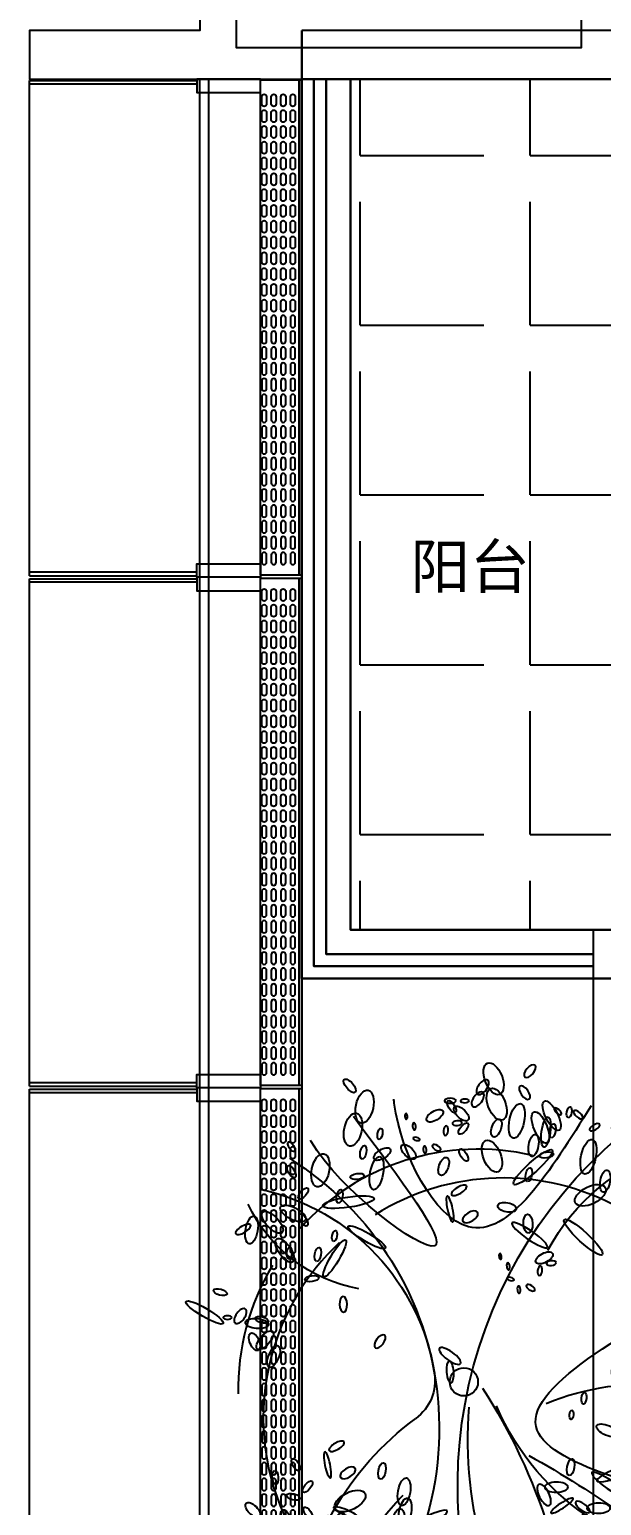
# Model space of a CAD drawing. Extents: x -284868 to 304789, y -137694 to 137894.
# Drawn here: x -79657 to -77304, y 6138 to 12211 of the extents above; entities that cross this region are included whole.
import ezdxf
from ezdxf.enums import TextEntityAlignment as Align

# ---------------------------------------------------------------- set-up
doc = ezdxf.new("R2010")
doc.units = 0
doc.layers.get('0').update_dxf_attribs({"linetype": 'CONTINUOUS'})
for name, color, linetype in [('0-墙', 4, 'CONTINUOUS'), ('0-底图', 251, 'CONTINUOUS'), ('0-建筑外轮廓', 8, 'CONTINUOUS'), ('0-窗', 11, 'CONTINUOUS'), ('0-非设计区域', 251, 'CONTINUOUS'), ('F-地漏', 8, 'CONTINUOUS'), ('P-平面栏杆', 3, 'CONTINUOUS'), ('P-平面植物', 251, 'CONTINUOUS')]:
    doc.layers.add(name, color=color, linetype=linetype)
doc.styles.add('_TCH_DYN', font='')
doc.styles.get('_TCH_DYN').set_extended_font_data('SimSun')

# ---------------------------------------------------------------- blocks, each defined once
blk = doc.blocks.new('FFFFFFFFHGFH')
for p, q in [((380205, 186109.7), (378505, 186109.7)), ((378505, 185909.7), (378505, 186109.7)), ((380105, 185909.7), (378505, 185909.7)), ((379805, 182409.7), (379705, 182409.7)), ((379705, 182209.7), (379705, 182409.7)), ((379705, 179509.7), (379705, 182209.7)), ((379805, 182209.7), (379705, 182209.7))]:
    blk.add_line(p, q)
at = {"elevation": 0}
for points in [[(378505, 186109.7), (378505, 182209.7), (379705, 182209.7)], [(378555, 185909.7), (378555, 182259.7), (379705, 182259.7)], [(378605, 185909.7), (378605, 182309.7), (379705, 182309.7)], [(378705, 185909.7), (378705, 182409.7), (379705, 182409.7)]]:
    blk.add_lwpolyline(points, dxfattribs=at)
at = {"style": '_TCH_DYN'}
blk.add_text('阳台', height=180, dxfattribs=at).set_placement((379442.3, 183760.6, 0), align=Align.BOTTOM_RIGHT)
blk = doc.blocks.new('A$C3B8026B3')
for p, q in [((949.5, 45455), (949.5, 47395)), ((949.5, 43355), (949.5, 45345)), ((949.5, 41255), (949.5, 43245))]:
    blk.add_line(p, q)
at = {"elevation": 0}
for points in [[(0, 47444), (688, 47444), (688, 47429.5), (0, 47429.5)], [(0, 45406), (688, 45406), (688, 45420.5), (0, 45420.5)], [(0, 45394), (688, 45394), (688, 45379.5), (0, 45379.5)], [(0, 43306), (688, 43306), (688, 43320.5), (0, 43320.5)], [(0, 43294), (688, 43294), (688, 43279.5), (0, 43279.5)]]:
    blk.add_lwpolyline(points, dxfattribs=at)
for points in [[(0, 45406), (0, 47444)], [(700, 45400), (700, 47450)], [(737.5, 45400), (737.5, 47450)], [(0, 43306), (0, 45394)], [(700, 43300), (700, 45400)], [(737.5, 43300), (737.5, 45400)], [(700, 41200), (700, 43300)], [(737.5, 41200), (737.5, 43300)], [(0, 41206), (0, 43294)]]:
    blk.add_lwpolyline(points)
for points in [[(688, 47450), (688, 47395), (949.5, 47395), (949.5, 47450)], [(688, 45400), (688, 45455), (949.5, 45455), (949.5, 45400)], [(688, 45400), (688, 45345), (949.5, 45345), (949.5, 45400)], [(688, 43300), (688, 43355), (949.5, 43355), (949.5, 43300)], [(688, 43300), (688, 43245), (949.5, 43245), (949.5, 43300)]]:
    blk.add_lwpolyline(points, close=True)
blk = doc.blocks.new('A$C770634BF')
at = {"layer": '0-建筑外轮廓', "color": 42}
blk.add_lwpolyline([(750, -3950), (-1650, -3950), (-1650, -4150), (-950, -4150), (-950, -5250), (-1650, -5250), (-1650, -5450), (750, -5450)], close=True, dxfattribs=at)
at = {"layer": '0-建筑外轮廓', "color": 251}
blk.add_lwpolyline([(620, -4080), (-800, -4080), (-800, -5320), (620, -5320)], close=True, dxfattribs=at)
blk = doc.blocks.new('LT-BLK-20221201170113', base_point=(81437.4, -6378.6))
for p, q in [((79349.4, -6218.5, 0), (81437.4, -6218.5)), ((79349.4, -6220.7, 0), (81437.4, -6220.7))]:
    blk.add_line(p, q)
blk.add_lwpolyline([(79349.4, -6208.1), (81437.4, -6208.1), (81437.4, -6378.6), (79349.4, -6378.6)], close=True)
for points in [[(79403.4, -6235), (79433.4, -6235, -1), (79433.4, -6255), (79403.4, -6255, -0.999999)], [(79468.4, -6235), (79498.4, -6235, -1), (79498.4, -6255), (79468.4, -6255, -0.999999)], [(79533.4, -6235), (79563.4, -6235, -1), (79563.4, -6255), (79533.4, -6255, -0.999999)], [(79598.4, -6235), (79628.4, -6235, -1), (79628.4, -6255), (79598.4, -6255, -0.999999)], [(79663.4, -6235), (79693.4, -6235, -1), (79693.4, -6255), (79663.4, -6255, -0.999999)], [(79728.4, -6235), (79758.4, -6235, -1), (79758.4, -6255), (79728.4, -6255, -0.999999)], [(79793.4, -6235), (79823.4, -6235, -1), (79823.4, -6255), (79793.4, -6255, -0.999999)], [(79858.4, -6235), (79888.4, -6235, -1), (79888.4, -6255), (79858.4, -6255, -0.999999)], [(79923.4, -6235), (79953.4, -6235, -1), (79953.4, -6255), (79923.4, -6255, -0.999999)], [(79988.4, -6235), (80018.4, -6235, -1), (80018.4, -6255), (79988.4, -6255, -0.999999)], [(80053.4, -6235), (80083.4, -6235, -1), (80083.4, -6255), (80053.4, -6255, -0.999999)], [(80118.4, -6235), (80148.4, -6235, -1), (80148.4, -6255), (80118.4, -6255, -0.999999)], [(80183.4, -6235), (80213.4, -6235, -1), (80213.4, -6255), (80183.4, -6255, -0.999999)], [(80248.4, -6235), (80278.4, -6235, -1), (80278.4, -6255), (80248.4, -6255, -0.999999)], [(80313.4, -6235), (80343.4, -6235, -1), (80343.4, -6255), (80313.4, -6255, -0.999999)], [(80408.4, -6235), (80378.4, -6235, 1), (80378.4, -6255), (80408.4, -6255, 0.999999)], [(80473.4, -6235), (80443.4, -6235, 1), (80443.4, -6255), (80473.4, -6255, 0.999999)], [(80538.4, -6235), (80508.4, -6235, 1), (80508.4, -6255), (80538.4, -6255, 0.999999)], [(80603.4, -6235), (80573.4, -6235, 1), (80573.4, -6255), (80603.4, -6255, 0.999999)], [(80668.4, -6235), (80638.4, -6235, 1), (80638.4, -6255), (80668.4, -6255, 0.999999)], [(80733.4, -6235), (80703.4, -6235, 1), (80703.4, -6255), (80733.4, -6255, 0.999999)], [(80798.4, -6235), (80768.4, -6235, 1), (80768.4, -6255), (80798.4, -6255, 0.999999)], [(80863.4, -6235), (80833.4, -6235, 1), (80833.4, -6255), (80863.4, -6255, 0.999999)], [(80928.4, -6235), (80898.4, -6235, 1), (80898.4, -6255), (80928.4, -6255, 0.999999)], [(80993.4, -6235), (80963.4, -6235, 1), (80963.4, -6255), (80993.4, -6255, 0.999999)], [(81058.4, -6235), (81028.4, -6235, 1), (81028.4, -6255), (81058.4, -6255, 0.999999)], [(81123.4, -6235), (81093.4, -6235, 1), (81093.4, -6255), (81123.4, -6255, 0.999999)], [(81188.4, -6235), (81158.4, -6235, 1), (81158.4, -6255), (81188.4, -6255, 0.999999)], [(81253.4, -6235), (81223.4, -6235, 1), (81223.4, -6255), (81253.4, -6255, 0.999999)], [(81318.4, -6235), (81288.4, -6235, 1), (81288.4, -6255), (81318.4, -6255, 0.999999)], [(81383.4, -6235), (81353.4, -6235, 1), (81353.4, -6255), (81383.4, -6255, 0.999999)], [(79403.4, -6274.4), (79433.4, -6274.4, -1), (79433.4, -6294.4), (79403.4, -6294.4, -0.999999)], [(79403.4, -6313.8), (79433.4, -6313.8, -1), (79433.4, -6333.8), (79403.4, -6333.8, -0.999999)], [(79468.4, -6274.4), (79498.4, -6274.4, -1), (79498.4, -6294.4), (79468.4, -6294.4, -0.999999)], [(79468.4, -6313.8), (79498.4, -6313.8, -1), (79498.4, -6333.8), (79468.4, -6333.8, -0.999999)], [(79533.4, -6274.4), (79563.4, -6274.4, -1), (79563.4, -6294.4), (79533.4, -6294.4, -0.999999)], [(79533.4, -6313.8), (79563.4, -6313.8, -1), (79563.4, -6333.8), (79533.4, -6333.8, -0.999999)], [(79598.4, -6274.4), (79628.4, -6274.4, -1), (79628.4, -6294.4), (79598.4, -6294.4, -0.999999)], [(79598.4, -6313.8), (79628.4, -6313.8, -1), (79628.4, -6333.8), (79598.4, -6333.8, -0.999999)], [(79663.4, -6274.4), (79693.4, -6274.4, -1), (79693.4, -6294.4), (79663.4, -6294.4, -0.999999)], [(79663.4, -6313.8), (79693.4, -6313.8, -1), (79693.4, -6333.8), (79663.4, -6333.8, -0.999999)], [(79728.4, -6274.4), (79758.4, -6274.4, -1), (79758.4, -6294.4), (79728.4, -6294.4, -0.999999)], [(79728.4, -6313.8), (79758.4, -6313.8, -1), (79758.4, -6333.8), (79728.4, -6333.8, -0.999999)], [(79793.4, -6274.4), (79823.4, -6274.4, -1), (79823.4, -6294.4), (79793.4, -6294.4, -0.999999)], [(79793.4, -6313.8), (79823.4, -6313.8, -1), (79823.4, -6333.8), (79793.4, -6333.8, -0.999999)], [(79858.4, -6274.4), (79888.4, -6274.4, -1), (79888.4, -6294.4), (79858.4, -6294.4, -0.999999)], [(79858.4, -6313.8), (79888.4, -6313.8, -1), (79888.4, -6333.8), (79858.4, -6333.8, -0.999999)], [(79923.4, -6274.4), (79953.4, -6274.4, -1), (79953.4, -6294.4), (79923.4, -6294.4, -0.999999)], [(79923.4, -6313.8), (79953.4, -6313.8, -1), (79953.4, -6333.8), (79923.4, -6333.8, -0.999999)], [(79988.4, -6274.4), (80018.4, -6274.4, -1), (80018.4, -6294.4), (79988.4, -6294.4, -0.999999)], [(79988.4, -6313.8), (80018.4, -6313.8, -1), (80018.4, -6333.8), (79988.4, -6333.8, -0.999999)], [(80053.4, -6274.4), (80083.4, -6274.4, -1), (80083.4, -6294.4), (80053.4, -6294.4, -0.999999)], [(80053.4, -6313.8), (80083.4, -6313.8, -1), (80083.4, -6333.8), (80053.4, -6333.8, -0.999999)], [(80118.4, -6274.4), (80148.4, -6274.4, -1), (80148.4, -6294.4), (80118.4, -6294.4, -0.999999)], [(80118.4, -6313.8), (80148.4, -6313.8, -1), (80148.4, -6333.8), (80118.4, -6333.8, -0.999999)], [(80183.4, -6274.4), (80213.4, -6274.4, -1), (80213.4, -6294.4), (80183.4, -6294.4, -0.999999)], [(80183.4, -6313.8), (80213.4, -6313.8, -1), (80213.4, -6333.8), (80183.4, -6333.8, -0.999999)], [(80248.4, -6274.4), (80278.4, -6274.4, -1), (80278.4, -6294.4), (80248.4, -6294.4, -0.999999)], [(80248.4, -6313.8), (80278.4, -6313.8, -1), (80278.4, -6333.8), (80248.4, -6333.8, -0.999999)], [(80313.4, -6274.4), (80343.4, -6274.4, -1), (80343.4, -6294.4), (80313.4, -6294.4, -0.999999)], [(80313.4, -6313.8), (80343.4, -6313.8, -1), (80343.4, -6333.8), (80313.4, -6333.8, -0.999999)], [(80408.4, -6274.4), (80378.4, -6274.4, 1), (80378.4, -6294.4), (80408.4, -6294.4, 0.999999)], [(80408.4, -6313.8), (80378.4, -6313.8, 1), (80378.4, -6333.8), (80408.4, -6333.8, 0.999999)], [(80473.4, -6274.4), (80443.4, -6274.4, 1), (80443.4, -6294.4), (80473.4, -6294.4, 0.999999)], [(80473.4, -6313.8), (80443.4, -6313.8, 1), (80443.4, -6333.8), (80473.4, -6333.8, 0.999999)], [(80538.4, -6274.4), (80508.4, -6274.4, 1), (80508.4, -6294.4), (80538.4, -6294.4, 0.999999)], [(80538.4, -6313.8), (80508.4, -6313.8, 1), (80508.4, -6333.8), (80538.4, -6333.8, 0.999999)], [(80603.4, -6274.4), (80573.4, -6274.4, 1), (80573.4, -6294.4), (80603.4, -6294.4, 0.999999)], [(80603.4, -6313.8), (80573.4, -6313.8, 1), (80573.4, -6333.8), (80603.4, -6333.8, 0.999999)], [(80668.4, -6274.4), (80638.4, -6274.4, 1), (80638.4, -6294.4), (80668.4, -6294.4, 0.999999)], [(80668.4, -6313.8), (80638.4, -6313.8, 1), (80638.4, -6333.8), (80668.4, -6333.8, 0.999999)], [(80733.4, -6274.4), (80703.4, -6274.4, 1), (80703.4, -6294.4), (80733.4, -6294.4, 0.999999)], [(80733.4, -6313.8), (80703.4, -6313.8, 1), (80703.4, -6333.8), (80733.4, -6333.8, 0.999999)], [(80798.4, -6274.4), (80768.4, -6274.4, 1), (80768.4, -6294.4), (80798.4, -6294.4, 0.999999)], [(80798.4, -6313.8), (80768.4, -6313.8, 1), (80768.4, -6333.8), (80798.4, -6333.8, 0.999999)], [(80863.4, -6274.4), (80833.4, -6274.4, 1), (80833.4, -6294.4), (80863.4, -6294.4, 0.999999)], [(80863.4, -6313.8), (80833.4, -6313.8, 1), (80833.4, -6333.8), (80863.4, -6333.8, 0.999999)], [(80928.4, -6274.4), (80898.4, -6274.4, 1), (80898.4, -6294.4), (80928.4, -6294.4, 0.999999)], [(80928.4, -6313.8), (80898.4, -6313.8, 1), (80898.4, -6333.8), (80928.4, -6333.8, 0.999999)], [(80993.4, -6274.4), (80963.4, -6274.4, 1), (80963.4, -6294.4), (80993.4, -6294.4, 0.999999)], [(80993.4, -6313.8), (80963.4, -6313.8, 1), (80963.4, -6333.8), (80993.4, -6333.8, 0.999999)], [(81058.4, -6274.4), (81028.4, -6274.4, 1), (81028.4, -6294.4), (81058.4, -6294.4, 0.999999)], [(81058.4, -6313.8), (81028.4, -6313.8, 1), (81028.4, -6333.8), (81058.4, -6333.8, 0.999999)], [(81123.4, -6274.4), (81093.4, -6274.4, 1), (81093.4, -6294.4), (81123.4, -6294.4, 0.999999)], [(81123.4, -6313.8), (81093.4, -6313.8, 1), (81093.4, -6333.8), (81123.4, -6333.8, 0.999999)], [(81188.4, -6274.4), (81158.4, -6274.4, 1), (81158.4, -6294.4), (81188.4, -6294.4, 0.999999)], [(81188.4, -6313.8), (81158.4, -6313.8, 1), (81158.4, -6333.8), (81188.4, -6333.8, 0.999999)], [(81253.4, -6274.4), (81223.4, -6274.4, 1), (81223.4, -6294.4), (81253.4, -6294.4, 0.999999)], [(81253.4, -6313.8), (81223.4, -6313.8, 1), (81223.4, -6333.8), (81253.4, -6333.8, 0.999999)], [(81318.4, -6274.4), (81288.4, -6274.4, 1), (81288.4, -6294.4), (81318.4, -6294.4, 0.999999)], [(81318.4, -6313.8), (81288.4, -6313.8, 1), (81288.4, -6333.8), (81318.4, -6333.8, 0.999999)], [(81383.4, -6274.4), (81353.4, -6274.4, 1), (81353.4, -6294.4), (81383.4, -6294.4, 0.999999)], [(81383.4, -6313.8), (81353.4, -6313.8, 1), (81353.4, -6333.8), (81383.4, -6333.8, 0.999999)], [(79403.4, -6353.1), (79433.4, -6353.1, -1), (79433.4, -6373.1), (79403.4, -6373.1, -0.999999)], [(79468.4, -6353.1), (79498.4, -6353.1, -1), (79498.4, -6373.1), (79468.4, -6373.1, -0.999999)], [(79533.4, -6353.1), (79563.4, -6353.1, -1), (79563.4, -6373.1), (79533.4, -6373.1, -0.999999)], [(79598.4, -6353.1), (79628.4, -6353.1, -1), (79628.4, -6373.1), (79598.4, -6373.1, -0.999999)], [(79663.4, -6353.1), (79693.4, -6353.1, -1), (79693.4, -6373.1), (79663.4, -6373.1, -0.999999)], [(79728.4, -6353.1), (79758.4, -6353.1, -1), (79758.4, -6373.1), (79728.4, -6373.1, -0.999999)], [(79793.4, -6353.1), (79823.4, -6353.1, -1), (79823.4, -6373.1), (79793.4, -6373.1, -0.999999)], [(79858.4, -6353.1), (79888.4, -6353.1, -1), (79888.4, -6373.1), (79858.4, -6373.1, -0.999999)], [(79923.4, -6353.1), (79953.4, -6353.1, -1), (79953.4, -6373.1), (79923.4, -6373.1, -0.999999)], [(79988.4, -6353.1), (80018.4, -6353.1, -1), (80018.4, -6373.1), (79988.4, -6373.1, -0.999999)], [(80053.4, -6353.1), (80083.4, -6353.1, -1), (80083.4, -6373.1), (80053.4, -6373.1, -0.999999)], [(80118.4, -6353.1), (80148.4, -6353.1, -1), (80148.4, -6373.1), (80118.4, -6373.1, -0.999999)], [(80183.4, -6353.1), (80213.4, -6353.1, -1), (80213.4, -6373.1), (80183.4, -6373.1, -0.999999)], [(80248.4, -6353.1), (80278.4, -6353.1, -1), (80278.4, -6373.1), (80248.4, -6373.1, -0.999999)], [(80313.4, -6353.1), (80343.4, -6353.1, -1), (80343.4, -6373.1), (80313.4, -6373.1, -0.999999)], [(80408.4, -6353.1), (80378.4, -6353.1, 1), (80378.4, -6373.1), (80408.4, -6373.1, 0.999999)], [(80473.4, -6353.1), (80443.4, -6353.1, 1), (80443.4, -6373.1), (80473.4, -6373.1, 0.999999)], [(80538.4, -6353.1), (80508.4, -6353.1, 1), (80508.4, -6373.1), (80538.4, -6373.1, 0.999999)], [(80603.4, -6353.1), (80573.4, -6353.1, 1), (80573.4, -6373.1), (80603.4, -6373.1, 0.999999)], [(80668.4, -6353.1), (80638.4, -6353.1, 1), (80638.4, -6373.1), (80668.4, -6373.1, 0.999999)], [(80733.4, -6353.1), (80703.4, -6353.1, 1), (80703.4, -6373.1), (80733.4, -6373.1, 0.999999)], [(80798.4, -6353.1), (80768.4, -6353.1, 1), (80768.4, -6373.1), (80798.4, -6373.1, 0.999999)], [(80863.4, -6353.1), (80833.4, -6353.1, 1), (80833.4, -6373.1), (80863.4, -6373.1, 0.999999)], [(80928.4, -6353.1), (80898.4, -6353.1, 1), (80898.4, -6373.1), (80928.4, -6373.1, 0.999999)], [(80993.4, -6353.1), (80963.4, -6353.1, 1), (80963.4, -6373.1), (80993.4, -6373.1, 0.999999)], [(81058.4, -6353.1), (81028.4, -6353.1, 1), (81028.4, -6373.1), (81058.4, -6373.1, 0.999999)], [(81123.4, -6353.1), (81093.4, -6353.1, 1), (81093.4, -6373.1), (81123.4, -6373.1, 0.999999)], [(81188.4, -6353.1), (81158.4, -6353.1, 1), (81158.4, -6373.1), (81188.4, -6373.1, 0.999999)], [(81253.4, -6353.1), (81223.4, -6353.1, 1), (81223.4, -6373.1), (81253.4, -6373.1, 0.999999)], [(81318.4, -6353.1), (81288.4, -6353.1, 1), (81288.4, -6373.1), (81318.4, -6373.1, 0.999999)], [(81383.4, -6353.1), (81353.4, -6353.1, 1), (81353.4, -6373.1), (81383.4, -6373.1, 0.999999)]]:
    blk.add_lwpolyline(points, format="xyb", close=True)
blk = doc.blocks.new('A$C678165FB')
for p, q in [((-36642.5, 45793.9, 0), (-36642.5, 43755.9)), ((-36640.4, 45793.9, 0), (-36640.4, 43755.9))]:
    blk.add_line(p, q)
blk.add_lwpolyline([(-36630, 45793.9), (-36630, 43755.9), (-36800.5, 43755.9), (-36800.5, 45793.9)], close=True)
blk.add_lwpolyline([(-36630.5, 45800), (-36630.5, 33300)])
for points in [[(-36775, 45724.9), (-36775, 45694.9, -1), (-36795, 45694.9), (-36795, 45724.9, -0.999999)], [(-36735.6, 45724.9), (-36735.6, 45694.9, -1), (-36755.6, 45694.9), (-36755.6, 45724.9, -0.999999)], [(-36696.3, 45724.9), (-36696.3, 45694.9, -1), (-36716.3, 45694.9), (-36716.3, 45724.9, -0.999999)], [(-36656.9, 45724.9), (-36656.9, 45694.9, -1), (-36676.9, 45694.9), (-36676.9, 45724.9, -0.999999)], [(-36775, 45659.9), (-36775, 45629.9, -1), (-36795, 45629.9), (-36795, 45659.9, -0.999999)], [(-36735.6, 45659.9), (-36735.6, 45629.9, -1), (-36755.6, 45629.9), (-36755.6, 45659.9, -0.999999)], [(-36696.3, 45659.9), (-36696.3, 45629.9, -1), (-36716.3, 45629.9), (-36716.3, 45659.9, -0.999999)], [(-36656.9, 45659.9), (-36656.9, 45629.9, -1), (-36676.9, 45629.9), (-36676.9, 45659.9, -0.999999)], [(-36775, 45594.9), (-36775, 45564.9, -1), (-36795, 45564.9), (-36795, 45594.9, -0.999999)], [(-36735.6, 45594.9), (-36735.6, 45564.9, -1), (-36755.6, 45564.9), (-36755.6, 45594.9, -0.999999)], [(-36696.3, 45594.9), (-36696.3, 45564.9, -1), (-36716.3, 45564.9), (-36716.3, 45594.9, -0.999999)], [(-36656.9, 45594.9), (-36656.9, 45564.9, -1), (-36676.9, 45564.9), (-36676.9, 45594.9, -0.999999)], [(-36775, 45529.9), (-36775, 45499.9, -1), (-36795, 45499.9), (-36795, 45529.9, -0.999999)], [(-36735.6, 45529.9), (-36735.6, 45499.9, -1), (-36755.6, 45499.9), (-36755.6, 45529.9, -0.999999)], [(-36696.3, 45529.9), (-36696.3, 45499.9, -1), (-36716.3, 45499.9), (-36716.3, 45529.9, -0.999999)], [(-36656.9, 45529.9), (-36656.9, 45499.9, -1), (-36676.9, 45499.9), (-36676.9, 45529.9, -0.999999)], [(-36775, 45464.9), (-36775, 45434.9, -1), (-36795, 45434.9), (-36795, 45464.9, -0.999999)], [(-36735.6, 45464.9), (-36735.6, 45434.9, -1), (-36755.6, 45434.9), (-36755.6, 45464.9, -0.999999)], [(-36696.3, 45464.9), (-36696.3, 45434.9, -1), (-36716.3, 45434.9), (-36716.3, 45464.9, -0.999999)], [(-36656.9, 45464.9), (-36656.9, 45434.9, -1), (-36676.9, 45434.9), (-36676.9, 45464.9, -0.999999)], [(-36775, 45399.9), (-36775, 45369.9, -1), (-36795, 45369.9), (-36795, 45399.9, -0.999999)], [(-36735.6, 45399.9), (-36735.6, 45369.9, -1), (-36755.6, 45369.9), (-36755.6, 45399.9, -0.999999)], [(-36696.3, 45399.9), (-36696.3, 45369.9, -1), (-36716.3, 45369.9), (-36716.3, 45399.9, -0.999999)], [(-36656.9, 45399.9), (-36656.9, 45369.9, -1), (-36676.9, 45369.9), (-36676.9, 45399.9, -0.999999)], [(-36775, 45334.9), (-36775, 45304.9, -1), (-36795, 45304.9), (-36795, 45334.9, -0.999999)], [(-36735.6, 45334.9), (-36735.6, 45304.9, -1), (-36755.6, 45304.9), (-36755.6, 45334.9, -0.999999)], [(-36696.3, 45334.9), (-36696.3, 45304.9, -1), (-36716.3, 45304.9), (-36716.3, 45334.9, -0.999999)], [(-36656.9, 45334.9), (-36656.9, 45304.9, -1), (-36676.9, 45304.9), (-36676.9, 45334.9, -0.999999)], [(-36775, 45269.9), (-36775, 45239.9, -1), (-36795, 45239.9), (-36795, 45269.9, -0.999999)], [(-36735.6, 45269.9), (-36735.6, 45239.9, -1), (-36755.6, 45239.9), (-36755.6, 45269.9, -0.999999)], [(-36696.3, 45269.9), (-36696.3, 45239.9, -1), (-36716.3, 45239.9), (-36716.3, 45269.9, -0.999999)], [(-36656.9, 45269.9), (-36656.9, 45239.9, -1), (-36676.9, 45239.9), (-36676.9, 45269.9, -0.999999)], [(-36775, 45204.9), (-36775, 45174.9, -1), (-36795, 45174.9), (-36795, 45204.9, -0.999999)], [(-36735.6, 45204.9), (-36735.6, 45174.9, -1), (-36755.6, 45174.9), (-36755.6, 45204.9, -0.999999)], [(-36696.3, 45204.9), (-36696.3, 45174.9, -1), (-36716.3, 45174.9), (-36716.3, 45204.9, -0.999999)], [(-36656.9, 45204.9), (-36656.9, 45174.9, -1), (-36676.9, 45174.9), (-36676.9, 45204.9, -0.999999)], [(-36775, 45139.9), (-36775, 45109.9, -1), (-36795, 45109.9), (-36795, 45139.9, -0.999999)], [(-36735.6, 45139.9), (-36735.6, 45109.9, -1), (-36755.6, 45109.9), (-36755.6, 45139.9, -0.999999)], [(-36696.3, 45139.9), (-36696.3, 45109.9, -1), (-36716.3, 45109.9), (-36716.3, 45139.9, -0.999999)], [(-36656.9, 45139.9), (-36656.9, 45109.9, -1), (-36676.9, 45109.9), (-36676.9, 45139.9, -0.999999)], [(-36775, 45074.9), (-36775, 45044.9, -1), (-36795, 45044.9), (-36795, 45074.9, -0.999999)], [(-36735.6, 45074.9), (-36735.6, 45044.9, -1), (-36755.6, 45044.9), (-36755.6, 45074.9, -0.999999)], [(-36696.3, 45074.9), (-36696.3, 45044.9, -1), (-36716.3, 45044.9), (-36716.3, 45074.9, -0.999999)], [(-36656.9, 45074.9), (-36656.9, 45044.9, -1), (-36676.9, 45044.9), (-36676.9, 45074.9, -0.999999)], [(-36775, 45009.9), (-36775, 44979.9, -1), (-36795, 44979.9), (-36795, 45009.9, -0.999999)], [(-36735.6, 45009.9), (-36735.6, 44979.9, -1), (-36755.6, 44979.9), (-36755.6, 45009.9, -0.999999)], [(-36696.3, 45009.9), (-36696.3, 44979.9, -1), (-36716.3, 44979.9), (-36716.3, 45009.9, -0.999999)], [(-36656.9, 45009.9), (-36656.9, 44979.9, -1), (-36676.9, 44979.9), (-36676.9, 45009.9, -0.999999)], [(-36775, 44944.9), (-36775, 44914.9, -1), (-36795, 44914.9), (-36795, 44944.9, -0.999999)], [(-36735.6, 44944.9), (-36735.6, 44914.9, -1), (-36755.6, 44914.9), (-36755.6, 44944.9, -0.999999)], [(-36696.3, 44944.9), (-36696.3, 44914.9, -1), (-36716.3, 44914.9), (-36716.3, 44944.9, -0.999999)], [(-36656.9, 44944.9), (-36656.9, 44914.9, -1), (-36676.9, 44914.9), (-36676.9, 44944.9, -0.999999)], [(-36775, 44879.9), (-36775, 44849.9, -1), (-36795, 44849.9), (-36795, 44879.9, -0.999999)], [(-36735.6, 44879.9), (-36735.6, 44849.9, -1), (-36755.6, 44849.9), (-36755.6, 44879.9, -0.999999)], [(-36696.3, 44879.9), (-36696.3, 44849.9, -1), (-36716.3, 44849.9), (-36716.3, 44879.9, -0.999999)], [(-36656.9, 44879.9), (-36656.9, 44849.9, -1), (-36676.9, 44849.9), (-36676.9, 44879.9, -0.999999)], [(-36775, 44784.9), (-36775, 44814.9, 1), (-36795, 44814.9), (-36795, 44784.9, 0.999999)], [(-36735.6, 44784.9), (-36735.6, 44814.9, 1), (-36755.6, 44814.9), (-36755.6, 44784.9, 0.999999)], [(-36696.3, 44784.9), (-36696.3, 44814.9, 1), (-36716.3, 44814.9), (-36716.3, 44784.9, 0.999999)], [(-36656.9, 44784.9), (-36656.9, 44814.9, 1), (-36676.9, 44814.9), (-36676.9, 44784.9, 0.999999)], [(-36775, 44719.9), (-36775, 44749.9, 1), (-36795, 44749.9), (-36795, 44719.9, 0.999999)], [(-36735.6, 44719.9), (-36735.6, 44749.9, 1), (-36755.6, 44749.9), (-36755.6, 44719.9, 0.999999)], [(-36696.3, 44719.9), (-36696.3, 44749.9, 1), (-36716.3, 44749.9), (-36716.3, 44719.9, 0.999999)], [(-36656.9, 44719.9), (-36656.9, 44749.9, 1), (-36676.9, 44749.9), (-36676.9, 44719.9, 0.999999)], [(-36775, 44654.9), (-36775, 44684.9, 1), (-36795, 44684.9), (-36795, 44654.9, 0.999999)], [(-36735.6, 44654.9), (-36735.6, 44684.9, 1), (-36755.6, 44684.9), (-36755.6, 44654.9, 0.999999)], [(-36696.3, 44654.9), (-36696.3, 44684.9, 1), (-36716.3, 44684.9), (-36716.3, 44654.9, 0.999999)], [(-36656.9, 44654.9), (-36656.9, 44684.9, 1), (-36676.9, 44684.9), (-36676.9, 44654.9, 0.999999)], [(-36775, 44589.9), (-36775, 44619.9, 1), (-36795, 44619.9), (-36795, 44589.9, 0.999999)], [(-36735.6, 44589.9), (-36735.6, 44619.9, 1), (-36755.6, 44619.9), (-36755.6, 44589.9, 0.999999)], [(-36696.3, 44589.9), (-36696.3, 44619.9, 1), (-36716.3, 44619.9), (-36716.3, 44589.9, 0.999999)], [(-36656.9, 44589.9), (-36656.9, 44619.9, 1), (-36676.9, 44619.9), (-36676.9, 44589.9, 0.999999)], [(-36775, 44524.9), (-36775, 44554.9, 1), (-36795, 44554.9), (-36795, 44524.9, 0.999999)], [(-36735.6, 44524.9), (-36735.6, 44554.9, 1), (-36755.6, 44554.9), (-36755.6, 44524.9, 0.999999)], [(-36696.3, 44524.9), (-36696.3, 44554.9, 1), (-36716.3, 44554.9), (-36716.3, 44524.9, 0.999999)], [(-36656.9, 44524.9), (-36656.9, 44554.9, 1), (-36676.9, 44554.9), (-36676.9, 44524.9, 0.999999)], [(-36775, 44459.9), (-36775, 44489.9, 1), (-36795, 44489.9), (-36795, 44459.9, 0.999999)], [(-36735.6, 44459.9), (-36735.6, 44489.9, 1), (-36755.6, 44489.9), (-36755.6, 44459.9, 0.999999)], [(-36696.3, 44459.9), (-36696.3, 44489.9, 1), (-36716.3, 44489.9), (-36716.3, 44459.9, 0.999999)], [(-36656.9, 44459.9), (-36656.9, 44489.9, 1), (-36676.9, 44489.9), (-36676.9, 44459.9, 0.999999)], [(-36775, 44394.9), (-36775, 44424.9, 1), (-36795, 44424.9), (-36795, 44394.9, 0.999999)], [(-36735.6, 44394.9), (-36735.6, 44424.9, 1), (-36755.6, 44424.9), (-36755.6, 44394.9, 0.999999)], [(-36696.3, 44394.9), (-36696.3, 44424.9, 1), (-36716.3, 44424.9), (-36716.3, 44394.9, 0.999999)], [(-36656.9, 44394.9), (-36656.9, 44424.9, 1), (-36676.9, 44424.9), (-36676.9, 44394.9, 0.999999)], [(-36775, 44329.9), (-36775, 44359.9, 1), (-36795, 44359.9), (-36795, 44329.9, 0.999999)], [(-36735.6, 44329.9), (-36735.6, 44359.9, 1), (-36755.6, 44359.9), (-36755.6, 44329.9, 0.999999)], [(-36696.3, 44329.9), (-36696.3, 44359.9, 1), (-36716.3, 44359.9), (-36716.3, 44329.9, 0.999999)], [(-36656.9, 44329.9), (-36656.9, 44359.9, 1), (-36676.9, 44359.9), (-36676.9, 44329.9, 0.999999)], [(-36775, 44264.9), (-36775, 44294.9, 1), (-36795, 44294.9), (-36795, 44264.9, 0.999999)], [(-36735.6, 44264.9), (-36735.6, 44294.9, 1), (-36755.6, 44294.9), (-36755.6, 44264.9, 0.999999)], [(-36696.3, 44264.9), (-36696.3, 44294.9, 1), (-36716.3, 44294.9), (-36716.3, 44264.9, 0.999999)], [(-36656.9, 44264.9), (-36656.9, 44294.9, 1), (-36676.9, 44294.9), (-36676.9, 44264.9, 0.999999)], [(-36775, 44199.9), (-36775, 44229.9, 1), (-36795, 44229.9), (-36795, 44199.9, 0.999999)], [(-36735.6, 44199.9), (-36735.6, 44229.9, 1), (-36755.6, 44229.9), (-36755.6, 44199.9, 0.999999)], [(-36696.3, 44199.9), (-36696.3, 44229.9, 1), (-36716.3, 44229.9), (-36716.3, 44199.9, 0.999999)], [(-36656.9, 44199.9), (-36656.9, 44229.9, 1), (-36676.9, 44229.9), (-36676.9, 44199.9, 0.999999)], [(-36775, 44134.9), (-36775, 44164.9, 1), (-36795, 44164.9), (-36795, 44134.9, 0.999999)], [(-36735.6, 44134.9), (-36735.6, 44164.9, 1), (-36755.6, 44164.9), (-36755.6, 44134.9, 0.999999)], [(-36696.3, 44134.9), (-36696.3, 44164.9, 1), (-36716.3, 44164.9), (-36716.3, 44134.9, 0.999999)], [(-36656.9, 44134.9), (-36656.9, 44164.9, 1), (-36676.9, 44164.9), (-36676.9, 44134.9, 0.999999)], [(-36775, 44069.9), (-36775, 44099.9, 1), (-36795, 44099.9), (-36795, 44069.9, 0.999999)], [(-36735.6, 44069.9), (-36735.6, 44099.9, 1), (-36755.6, 44099.9), (-36755.6, 44069.9, 0.999999)], [(-36696.3, 44069.9), (-36696.3, 44099.9, 1), (-36716.3, 44099.9), (-36716.3, 44069.9, 0.999999)], [(-36656.9, 44069.9), (-36656.9, 44099.9, 1), (-36676.9, 44099.9), (-36676.9, 44069.9, 0.999999)], [(-36775, 44004.9), (-36775, 44034.9, 1), (-36795, 44034.9), (-36795, 44004.9, 0.999999)], [(-36735.6, 44004.9), (-36735.6, 44034.9, 1), (-36755.6, 44034.9), (-36755.6, 44004.9, 0.999999)], [(-36696.3, 44004.9), (-36696.3, 44034.9, 1), (-36716.3, 44034.9), (-36716.3, 44004.9, 0.999999)], [(-36656.9, 44004.9), (-36656.9, 44034.9, 1), (-36676.9, 44034.9), (-36676.9, 44004.9, 0.999999)], [(-36775, 43939.9), (-36775, 43969.9, 1), (-36795, 43969.9), (-36795, 43939.9, 0.999999)], [(-36735.6, 43939.9), (-36735.6, 43969.9, 1), (-36755.6, 43969.9), (-36755.6, 43939.9, 0.999999)], [(-36696.3, 43939.9), (-36696.3, 43969.9, 1), (-36716.3, 43969.9), (-36716.3, 43939.9, 0.999999)], [(-36656.9, 43939.9), (-36656.9, 43969.9, 1), (-36676.9, 43969.9), (-36676.9, 43939.9, 0.999999)], [(-36775, 43874.9), (-36775, 43904.9, 1), (-36795, 43904.9), (-36795, 43874.9, 0.999999)], [(-36735.6, 43874.9), (-36735.6, 43904.9, 1), (-36755.6, 43904.9), (-36755.6, 43874.9, 0.999999)], [(-36696.3, 43874.9), (-36696.3, 43904.9, 1), (-36716.3, 43904.9), (-36716.3, 43874.9, 0.999999)], [(-36656.9, 43874.9), (-36656.9, 43904.9, 1), (-36676.9, 43904.9), (-36676.9, 43874.9, 0.999999)], [(-36775, 43809.9), (-36775, 43839.9, 1), (-36795, 43839.9), (-36795, 43809.9, 0.999999)], [(-36735.6, 43809.9), (-36735.6, 43839.9, 1), (-36755.6, 43839.9), (-36755.6, 43809.9, 0.999999)], [(-36696.3, 43809.9), (-36696.3, 43839.9, 1), (-36716.3, 43839.9), (-36716.3, 43809.9, 0.999999)], [(-36656.9, 43809.9), (-36656.9, 43839.9, 1), (-36676.9, 43839.9), (-36676.9, 43809.9, 0.999999)]]:
    blk.add_lwpolyline(points, format="xyb", close=True)
at = {"rotation": 270}
for p in [(-36800.5, 41655.9), (-36800.5, 39555.9)]:
    blk.add_blockref('LT-BLK-20221201170113', p, dxfattribs=at)
blk = doc.blocks.new('yld.studio@foxmail.com-15')
at = {"color": 251}
blk.add_circle((67569.1, -97904.1), 44.8, dxfattribs=at)
for centre, start, end in [((67613.8, -97926.4), 76.8896, 138.1177), ((67693.5, -98017.5), 61.0105, 122.2385), ((67613.8, -97926.4), 348.5882, 46.5714), ((67693.5, -98017.5), 133.1644, 165.3241), ((67613.8, -97926.4), 149.0435, 181.2033), ((67693.5, -98017.5), 332.7091, 30.6923), ((67693.5, -98017.5), 165.3241, 242.6562), ((67613.8, -97926.4), 270.5201, 325.0744), ((67613.8, -97926.4), 226.0477, 258.5353), ((67693.5, -98017.5), 254.641, 309.1952)]:
    blk.add_arc(centre, 760, start, end, dxfattribs=at)
for centre, major_axis, ratio in [((67663.4, -96943), (19.4, -49.7), 0.514982), ((67254.3, -97031.6), (-11.3, -52.2), 0.514982), ((67673.2, -97023.9), (19.4, -49.7), 0.514982), ((67217.7, -97104.4), (-11.3, -52.2), 0.514982), ((67477, -97060.3), (25.5, 15.6), 0.489709), ((67736.9, -97076.8), (-11.9, -54.9), 0.414379), ((67811.8, -97097.3), (20.7, -49.3), 0.38159), ((67672.1, -97099.4), (-10.1, -28.2), 0.489709), ((67829.2, -97112.1), (-6.6, -47.9), 0.283409), ((67658.2, -97188.3), (19.4, -49.7), 0.514982), ((67964, -97190.2), (-11.9, -54.9), 0.414379), ((67114.4, -97233.1), (-11.3, -52.2), 0.514982), ((67292.6, -97242.3), (-10.1, -52.5), 0.38159), ((67309.9, -97181.8), (25.5, 15.6), 0.489709), ((67505.1, -97221), (-10.1, -28.2), 0.489709), ((67788.2, -97223.4), (61.1, 54.6), 0.200035), ((68056.3, -97225.4), (-6.6, -47.9), 0.283409), ((68305.4, -97282.5), (29.4, -5.6), 0.489709), ((67203.3, -97334.2), (81.1, 11.7), 0.200035), ((67705.7, -97350.7), (29.4, -5.6), 0.489709), ((67947.6, -97445.4), (60.3, -55.5), 0.200035), ((67261.4, -97445.4), (58.6, -34.7), 0.200035), ((67015.8, -97495.7), (-1.6, -18.4), 0.42873), ((67159.8, -97512.1), (-34.6, -58.6), 0.200035), ((66747.1, -97684.1), (58.6, -34.7), 0.200035), ((66913.5, -97719.2), (36.8, -3.3), 0.42873), ((66905.5, -97776.9), (11.5, -27.6), 0.489709), ((66938.4, -97771.9), (24.3, 27.9), 0.42873), ((67949.6, -97956.2), (-1.6, -18.4), 0.42873), ((68166.5, -97955.7), (36.8, -3.3), 0.42873), ((67910, -98008.5), (-1.3, -14.7), 0.42873), ((68191.5, -98008.5), (24.3, 27.9), 0.42873), ((68024.2, -98058.1), (34.2, -14.2), 0.42873), ((68120.5, -98047.2), (28.4, 23.7), 0.42873), ((68477, -98092.3), (1.2, -22.2), 0.42873), ((68117.3, -98134.9), (18.4, -1.6), 0.42873), ((68333.6, -98138.1), (29.4, -5.6), 0.489709), ((68169.5, -98174.6), (14.7, -1.3), 0.42873), ((66971.4, -98207), (1.2, -22.2), 0.42873), ((68511.2, -98223.3), (11.5, -27.6), 0.489709), ((67005.6, -98338), (11.5, -27.6), 0.489709), ((68259, -98339.9), (22.6, -19.6), 0.489709), ((67011.1, -98356.1), (-10.1, -28.2), 0.489709), ((67332.3, -98569.6), (1.2, -22.2), 0.42873), ((67092.3, -98640.9), (60.3, -55.5), 0.200035), ((67635.7, -98626.5), (29.4, -5.6), 0.489709), ((67366.5, -98700.6), (11.5, -27.6), 0.489709), ((67465.8, -98681.4), (29.4, -5.6), 0.489709), ((67375.5, -98793.4), (-11.9, -54.9), 0.414379), ((67467.8, -98828.7), (-6.6, -47.9), 0.283409), ((68060.6, -98772.1), (26.3, -4.6), 0.42873), ((67561.1, -98828.3), (22.6, -19.6), 0.489709)]:
    blk.add_ellipse(centre, major_axis=major_axis, ratio=ratio, start_param=3.141593, end_param=9.424778, dxfattribs=at)
at = {"color": 251, "extrusion": (0, 0, -1)}
for centre, major_axis, ratio in [((67778.4, -96919), (16.2, 18.9), 0.489709), ((67628.5, -96969.7), (-16.1, -22.2), 0.514982), ((67761.8, -96987), (14.5, -20.2), 0.489709), ((67525.9, -97012.8), (18.3, 0.3), 0.42873), ((67571.9, -97013.2), (13.7, 0.2), 0.42873), ((67613.2, -97008.6), (-16.1, -22.2), 0.514982), ((67386.2, -97062.4), (1.02, -9.08), 0.42873), ((67866.7, -97046.5), (11.1, -9.8), 0.42873), ((67931.5, -97057), (13.9, -12.2), 0.42873), ((67411.5, -97094.1), (1.3, -11.3), 0.42873), ((67512.1, -97107.8), (-1.7, -15.2), 0.489709), ((67547.9, -97083.7), (15.2, 1.9), 0.489709), ((68052.3, -97108.4), (13.9, -12.2), 0.42873), ((67445.3, -97167.8), (1.3, -11.3), 0.42873), ((67553.9, -97296.7), (23.5, 14.1), 0.38159), ((68303.9, -97299.1), (23.5, 14.1), 0.38159), ((67525.2, -97355.9), (8.6, -41.1), 0.200035), ((68275.2, -97358.3), (8.6, -41.1), 0.200035), ((67589.5, -97381), (23.2, 14.6), 0.514982), ((68187.1, -97386.2), (1.3, -11.3), 0.42873), ((68287.7, -97400), (-1.7, -15.2), 0.489709), ((68323.5, -97375.8), (15.2, 1.9), 0.489709), ((68339.5, -97383.4), (23.2, 14.6), 0.514982), ((66869.4, -97420.7), (23.5, 14.1), 0.38159), ((67778, -97438.9), (56, -38.7), 0.200035), ((68220.9, -97459.9), (1.3, -11.3), 0.42873), ((67684.4, -97506.4), (1.02, -9.08), 0.42873), ((67709.7, -97538.1), (1.3, -11.3), 0.42873), ((67846.1, -97527.6), (15.2, 1.9), 0.489709), ((68266.5, -97543.2), (23.5, 14.1), 0.38159), ((68310.6, -97535.1), (-16.1, -22.2), 0.514982), ((67810.3, -97551.8), (-1.7, -15.2), 0.489709), ((68237.9, -97602.3), (8.6, -41.1), 0.200035), ((68254, -97578.6), (13.7, 0.2), 0.42873), ((68295.2, -97573.9), (-16.1, -22.2), 0.514982), ((67743.5, -97611.8), (1.3, -11.3), 0.42873), ((68302.2, -97627.4), (23.2, 14.6), 0.514982), ((66860.8, -97695.4), (-16.1, -22.2), 0.514982), ((68483.4, -97658.1), (1.02, -9.08), 0.42873), ((66819.6, -97700.1), (13.7, 0.2), 0.42873), ((67303.1, -97776.1), (-15, -19.8), 0.489709), ((68273.2, -97779.1), (-16.1, -22.2), 0.514982), ((67524.9, -97821.9), (33.3, -24.2), 0.336016), ((68257.9, -97817.9), (-16.1, -22.2), 0.514982), ((67525.5, -97872.5), (2.8, -34.2), 0.336016), ((68216.7, -97822.6), (13.7, 0.2), 0.42873), ((68539.8, -97877), (63.3, 25.1), 0.200035), ((68359.6, -97958.9), (-0.6, -68.1), 0.200035), ((68440.1, -97942.8), (11.1, -8), 0.42873), ((67165.7, -98108.1), (23.5, 14.1), 0.38159), ((67137, -98167.3), (8.6, -41.1), 0.200035), ((68243.4, -98112.8), (11.6, -10), 0.489709), ((68302.8, -98149.7), (34.8, -25.2), 0.368424), ((68387.5, -98114.8), (29.6, 0.5), 0.42873), ((67201.3, -98192.4), (23.2, 14.6), 0.514982), ((68054.1, -98193.3), (63.3, 25.1), 0.200035), ((68201.9, -98184.2), (1.3, -11.3), 0.42873), ((68302.6, -98198), (-1.7, -15.2), 0.489709), ((68338.4, -98173.8), (15.2, 1.9), 0.489709), ((67823.4, -98262.4), (16.7, -33), 0.42873), ((67862.3, -98238), (37, 0.6), 0.42873), ((68031, -98230.6), (56, -38.7), 0.200035), ((68235.8, -98257.9), (1.3, -11.3), 0.42873), ((67172.4, -98344), (-16.1, -22.2), 0.514982), ((67455.4, -98343.8), (61, 30.3), 0.200035), ((67945.7, -98301.2), (21.8, -16.6), 0.38159), ((67967.6, -98355.4), (22.2, -29.6), 0.42873), ((67996.3, -98304.6), (37, 0.6), 0.42873), ((67137.4, -98356.7), (-1.1, -27.4), 0.514982), ((67157, -98382.9), (-16.1, -22.2), 0.514982), ((67606.4, -98395.3), (-26.1, -35.9), 0.514982), ((67880.7, -98365.6), (22.2, -16.1), 0.514982), ((67936.1, -98405.3), (11.7, -35.1), 0.42873), ((67964.2, -98379.5), (22.2, -16.1), 0.514982), ((68035.6, -98399.2), (26.6, -25.7), 0.42873), ((67115.8, -98387.5), (13.7, 0.2), 0.42873), ((68003.1, -98394.8), (22.2, -16.1), 0.514982), ((67710.7, -98500.7), (-27, -35.3), 0.38159), ((67447.1, -98505.8), (18.5, 0.3), 0.42873), ((67583.9, -98530.6), (-26.1, -35.9), 0.514982), ((67189.9, -98542.6), (1.3, -11.3), 0.42873), ((67290.6, -98556.3), (-1.7, -15.2), 0.489709), ((67323, -98549), (18.5, 0.3), 0.42873), ((67326.4, -98532.1), (15.2, 1.9), 0.489709), ((67388.3, -98543.5), (-5.6, -17.6), 0.42873), ((67559.1, -98593.6), (-26.1, -35.9), 0.514982), ((67223.8, -98616.3), (1.3, -11.3), 0.42873), ((67268, -98584.8), (14.8, 0.2), 0.42873), ((67492.3, -98601.1), (22.2, 0.3), 0.42873), ((67611.5, -98676.1), (-26.1, -35.9), 0.514982), ((68134.7, -98714.4), (20, -21.8), 0.42873)]:
    blk.add_ellipse(centre, major_axis=major_axis, ratio=ratio, dxfattribs=at)
at = {"color": 251}
for centre, major_axis, ratio in [((67207.5, -96965.7), (17.5, -20.2), 0.42873), ((67530.4, -97031.6), (11.9, -18.8), 0.42873), ((67847.6, -97060.3), (23.4, -46.1), 0.368424), ((67561, -97053.5), (21.2, -21.1), 0.489709), ((67903, -97049.6), (-3.1, -17.5), 0.42873), ((67303.2, -97117.9), (-3.1, -17.5), 0.42873), ((67567.8, -97101), (14.1, 17.2), 0.42873), ((67850, -97108.1), (-3.9, -21.9), 0.42873), ((67022.5, -97158.6), (9.5, -15.1), 0.42873), ((67250.3, -97176.4), (-3.9, -21.9), 0.42873), ((67393.9, -97175), (21.2, -21.1), 0.489709), ((67790, -97154.4), (-6.2, -35.1), 0.42873), ((68074.8, -97173.7), (23.4, -46.1), 0.368424), ((67568.6, -97185), (11.9, -18.8), 0.42873), ((67831, -97184.7), (22, 3.3), 0.42873), ((67022.6, -97237.5), (11.9, -18.8), 0.42873), ((67231.2, -97252.9), (22, 3.3), 0.42873), ((67775.1, -97247.4), (-3.9, -21.9), 0.42873), ((68017.1, -97267.7), (-6.2, -35.1), 0.42873), ((67060, -97306.9), (14.1, 17.2), 0.42873), ((67175.3, -97315.6), (-3.9, -21.9), 0.42873), ((67970, -97312.6), (47.6, 24.1), 0.514982), ((67027.5, -97370.2), (39.5, -20.6), 0.42873), ((68372.2, -97334), (1.5, -29.9), 0.489709), ((66896.3, -97422.6), (-7.7, -43.9), 0.42873), ((66962.2, -97398.1), (30.9, -32.1), 0.42873), ((67060.8, -97390.9), (11.9, -18.8), 0.42873), ((67772.4, -97402.2), (1.5, -29.9), 0.489709), ((67159.2, -97441.7), (-3.1, -17.5), 0.42873), ((68423.5, -97442.7), (26.4, 14.1), 0.489709), ((67001.3, -97487.3), (25.5, -36.5), 0.42873), ((67106.2, -97500.2), (-3.9, -21.9), 0.42873), ((67823.8, -97510.9), (26.4, 14.1), 0.489709), ((67087.2, -97576.8), (22, 3.3), 0.42873), ((66796.9, -97619.6), (21.5, -5.9), 0.42873), ((68498.8, -97642.3), (-4.6, -26.3), 0.42873), ((66928.4, -97707.6), (21.5, -5.9), 0.42873), ((68397.6, -97737.7), (47.6, 24.1), 0.514982), ((68477.2, -97720.2), (47.6, 24.1), 0.514982), ((68077.4, -97764.3), (-7.7, -43.9), 0.42873), ((66966.2, -97824), (-14.2, -34.2), 0.42873), ((68081.2, -97828), (-7.7, -43.9), 0.42873), ((68337, -97846.5), (-7.7, -43.9), 0.42873), ((68402.9, -97822), (30.9, -32.1), 0.42873), ((68468.2, -97794.1), (39.5, -20.6), 0.42873), ((68058.6, -97862.3), (-7.7, -43.9), 0.42873), ((68599.9, -97865.5), (-3.1, -17.5), 0.42873), ((68442, -97911.2), (25.5, -36.5), 0.42873), ((68546.9, -97924), (-3.9, -21.9), 0.42873), ((68277.8, -98042.3), (-47.6, -66.7), 0.200035), ((68527.9, -98000.6), (22, 3.3), 0.42873), ((68219.3, -98060.5), (-14.2, -34.2), 0.42873), ((68349.4, -98007.7), (17.2, -4.8), 0.42873), ((68472, -98063.3), (-3.9, -21.9), 0.42873), ((68402.6, -98066), (21.5, -5.9), 0.42873), ((68052.6, -98124.7), (4.3, -18), 0.42873), ((67036.5, -98166.7), (11.9, -18.8), 0.42873), ((67309.7, -98186.7), (-4.6, -26.3), 0.42873), ((67907.8, -98174.9), (-4.6, -26.3), 0.42873), ((68400.4, -98189.6), (1.5, -29.9), 0.489709), ((68534.1, -98154), (21.5, -5.9), 0.42873), ((67073.9, -98236.2), (14.1, 17.2), 0.42873), ((67379.6, -98252.7), (-7.7, -43.9), 0.42873), ((68433, -98255.1), (-4.6, -26.3), 0.42873), ((67028.5, -98268.7), (21.5, -5.9), 0.42873), ((67208.5, -98282.1), (47.6, 24.1), 0.514982), ((67383.3, -98316.4), (-7.7, -43.9), 0.42873), ((68398, -98264), (29.9, -1.4), 0.489709), ((66900, -98310.1), (21.2, -21.1), 0.489709), ((67074.7, -98320.2), (11.9, -18.8), 0.42873), ((67360.7, -98350.6), (-7.7, -43.9), 0.42873), ((68166.8, -98351.5), (47.6, 24.1), 0.514982), ((68331.8, -98350.6), (47.6, 24.1), 0.514982), ((68340.4, -98325.5), (-8.4, -28.7), 0.489709), ((68411.4, -98333), (47.6, 24.1), 0.514982), ((66892.4, -98378.7), (29.9, -1.4), 0.489709), ((68175.4, -98355.7), (26.4, 14.1), 0.489709), ((68432.6, -98359.2), (-4.6, -26.3), 0.42873), ((66834.9, -98440.3), (-8.4, -28.7), 0.489709), ((67035.7, -98416.7), (-4.6, -26.3), 0.42873), ((67380.9, -98411.7), (-4.6, -26.3), 0.42873), ((67831.4, -98483.5), (55.5, 60.3), 0.200035), ((68331.4, -98454.6), (47.6, 24.1), 0.514982), ((68411, -98437.1), (47.6, 24.1), 0.514982), ((67014.1, -98494.7), (47.6, 24.1), 0.514982), ((67063.3, -98448.5), (-3.1, -17.5), 0.42873), ((67359.3, -98489.6), (47.6, 24.1), 0.514982), ((67964.1, -98505.9), (24.1, -47.6), 0.514982), ((68050.4, -98472.9), (9.5, -15.1), 0.42873), ((68272.1, -98495.6), (47.1, 25.3), 0.38159), ((66934.5, -98512.2), (47.6, 24.1), 0.514982), ((67010.4, -98507), (-3.9, -21.9), 0.42873), ((67279.7, -98507.1), (47.6, 24.1), 0.514982), ((67257.9, -98543.3), (21.5, -5.9), 0.42873), ((66991.3, -98583.6), (22, 3.3), 0.42873), ((66935.4, -98646.3), (-3.9, -21.9), 0.42873), ((67220, -98652.1), (47.1, 25.3), 0.38159), ((67389.3, -98631.2), (21.5, -5.9), 0.42873), ((67494, -98639.9), (-4.6, -26.3), 0.42873), ((68115.9, -98682.7), (-8.4, -28.7), 0.489709), ((67392.8, -98735.4), (47.6, 24.1), 0.514982), ((67472.4, -98717.8), (47.6, 24.1), 0.514982), ((68088.7, -98705.3), (11.9, -18.8), 0.42873), ((67253.3, -98741.3), (29.9, -1.4), 0.489709), ((67486.3, -98777), (23.4, -46.1), 0.368424), ((67532.5, -98732.8), (1.5, -29.9), 0.489709), ((67677.1, -98810.2), (-47.6, -66.7), 0.200035), ((67195.7, -98802.8), (-8.4, -28.7), 0.489709), ((67428.6, -98871), (-6.2, -35.1), 0.42873), ((67583.9, -98841.6), (26.4, 14.1), 0.489709), ((67415.2, -98959.7), (-4.6, -26.3), 0.42873)]:
    blk.add_ellipse(centre, major_axis=major_axis, ratio=ratio, dxfattribs=at)
at = {"color": 251, "extrusion": (0, 0, -1)}
for centre, major_axis, ratio, start_param, end_param in [((68090.2, -97061), (24.4, 4.5), 0.489709, 3.141593, 9.424778), ((69001.1, -98232.5), (-810.2, -1204.4), 1, 0.509025, 1.892273), ((67983.5, -97096.8), (16, 9.3), 0.42873, 3.141593, 9.424778), ((67418.7, -97133.9), (11.2, -2.4), 0.42873, 3.141593, 9.424778), ((67482.3, -97161.8), (13.1, -8.1), 0.489709, 3.141593, 9.424778), ((66478.9, -98053.1), (-567.5, -838), 1, 3.105711, 4.936061), ((68406.4, -97786.5), (-392.2, -511.7), 1, 1.400805, 2.202876), ((66772.4, -97989.1), (-386.4, -598.3), 1, 2.788021, 3.97962), ((67318.1, -97137.7), (-272.6, -392.7), 1, -0.434629, 0.525976), ((68194.3, -97426), (11.2, -2.4), 0.42873, 3.141593, 9.424778), ((68257.9, -97454), (13.1, -8.1), 0.489709, 3.141593, 9.424778), ((67716.9, -97577.9), (11.2, -2.4), 0.42873, 3.141593, 9.424778), ((67780.5, -97605.8), (13.1, -8.1), 0.489709, 3.141593, 9.424778), ((68418.9, -97598.5), (7.58, 8.54), 0.42873, 3.141593, 9.424778), ((68448, -97621.9), (2.8, -15.1), 0.489709, 3.141593, 9.424778), ((67187.2, -97658.2), (0.7, -24.8), 0.489709, 3.141593, 9.424778), ((67328, -97899.9), (15.3, -148.7), 1, 4.655583, 5.753079), ((68136.6, -98718.5), (-417.3, -690.5), 1, 2.207479, 3.211548), ((68572.7, -97883.4), (26.2, 8.1), 0.514982, 3.141593, 9.424778), ((66052.6, -98936), (-1046.4, -1553.2), 1, 3.548561, 4.075938), ((68475.9, -97963.8), (26.2, 8.1), 0.514982, 3.141593, 9.424778), ((68511.5, -97941.9), (26.2, 8.1), 0.514982, 3.141593, 9.424778), ((68862.2, -98087.1), (-700.6, -1072), 1, 0.330518, 1.072389), ((68414.2, -97664.8), (-459.3, -662), 1, -0.636767, 0.561589), ((68150.9, -97978.5), (6.06, 6.83), 0.42873, 3.141593, 9.424778), ((68585.2, -97974.1), (26.4, 7.5), 0.38159, 3.141593, 9.424778), ((67968.9, -98774.1), (-537.4, -764.5), 1, 1.051392, 1.896333), ((68119.6, -98050.5), (5.71, -9.89), 0.42873, 3.141593, 9.424778), ((68144.2, -98018.5), (7.58, 8.54), 0.42873, 3.141593, 9.424778), ((68330.9, -98061), (46.6, 2.5), 0.414379, 3.141593, 9.424778), ((68201.4, -98102.4), (12.5, 8.9), 0.489709, 3.141593, 9.424778), ((68347.7, -98141.3), (40.2, -0.9), 0.283409, 3.141593, 9.424778), ((66155.5, -101029.5), (-1867.3, -2738.9), 1, 3.053829, 3.274954), ((68209.2, -98224), (11.2, -2.4), 0.42873, 3.141593, 9.424778), ((68350.7, -99188.4), (-780.5, -1093.4), 1, 1.306696, 1.710792), ((67880.1, -98296.6), (35, 23.2), 0.200035, 3.141593, 9.424778), ((68272.8, -98252), (13.1, -8.1), 0.489709, 3.141593, 9.424778), ((67194.6, -98317.9), (38.8, -16.3), 0.200035, 3.141593, 9.424778), ((67718.3, -98394.4), (37.6, -56.7), 0.200035, 3.141593, 9.424778), ((68007.7, -98436), (0.2, -13.7), 0.42873, 3.141593, 9.424778), ((67197.2, -98582.4), (11.2, -2.4), 0.42873, 3.141593, 9.424778), ((67260.8, -98610.3), (13.1, -8.1), 0.489709, 3.141593, 9.424778), ((68088.4, -98702.2), (26, -30.7), 0.283409, 3.141593, 9.424778)]:
    blk.add_ellipse(centre, major_axis=major_axis, ratio=ratio, start_param=start_param, end_param=end_param, dxfattribs=at)
at = {"color": 251}
for points, knots in [([(67972.5, -97028.9), (67842.1, -97237.8), (67602.7, -97621.4), (67367.4, -97180.3), (67347.5, -97011.8), (67347, -97007.4)], [0, 0, 0, 0, 251.74209, 462.284988, 467.902625, 467.902625, 467.902625, 467.902625]), ([(67219.2, -97062.1), (67368.1, -97260.6), (67674.4, -97668.7), (67174.1, -97295.7), (67083.8, -97139.5), (67083, -97138.2)], [0, 0, 0, 0, 223.251607, 459.141302, 461.114298, 461.114298, 461.114298, 461.114298]), ([(68493.5, -98324.8), (68159.1, -98245.9), (67459.4, -98081), (68108.2, -97730.2), (68447, -97547)], [0, 0, 0, 0, 150.094152, 314.060203, 314.060203, 314.060203, 314.060203]), ([(67562.7, -98902.2), (67548.2, -98675.3), (67519.3, -98224.5), (67359, -98644.8), (67279.3, -98853.5)], [0, 0, 0, 0, 93.467467, 185.701754, 185.701754, 185.701754, 185.701754])]:
    blk.add_open_spline(points, degree=3, knots=knots, dxfattribs=at)

msp = doc.modelspace()

# ---------------------------------------------------------------- hatches: boundary and pattern name
at = {"layer": '0-非设计区域', "ltscale": 3}
h = msp.add_hatch(dxfattribs=at)
h.set_pattern_fill('ANGLE', color=256, scale=100)
h.set_pattern_definition([(0, (-492507.45, 452446.1), (0, 698.5), [508, -190.5]), (90, (-492507.45, 452446.1), (-698.5, 4e-14), [508, -190.5])])
h.paths.add_polyline_path([(-67886.6, 12007.3), (-67886.6, 9057.3), (-70086.6, 9057.3), (-70086.6, 2708), (-71836.6, 2708), (-71836.6, 608), (-72636.6, 608), (-72636.6, -192), (-76803.8, -192), (-77136.6, 140.9), (-77136.6, 8507.3), (-78336.6, 8507.3), (-78336.6, 12007.3)])

# ---------------------------------------------------------------- linework, layer by layer
at = {"layer": '0-墙', "ltscale": 3}
msp.add_lwpolyline([(-77136.6, 8507.3), (-77136.6, 8307.3), (-77336.6, 8307.3), (-77336.6, 8507.3)], close=True, dxfattribs=at)
at = {"layer": '0-窗'}
msp.add_lwpolyline([(-77136.6, 8307.3), (-77136.6, 140.9), (-76803.8, -192), (-72636.6, -192), (-72636.6, -392), (-76886.6, -392), (-77336.6, 58), (-77336.6, 8307.3), (-77136.6, 8307.3)], dxfattribs=at)
at = {"layer": '0-非设计区域', "ltscale": 3}
msp.add_lwpolyline([(-67886.6, 12007.3), (-67886.6, 9057.3), (-70086.6, 9057.3), (-70086.6, 2708), (-71836.6, 2708), (-71836.6, 608), (-72636.6, 608), (-72636.6, -192), (-76803.8, -192), (-77136.6, 140.9), (-77136.6, 8507.3), (-78336.6, 8507.3), (-78336.6, 12007.3)], close=True, dxfattribs=at)
at = {"layer": 'P-平面栏杆', "ltscale": 3}
for points in [[(-77336.6, 8307.3), (-78536.6, 8307.3), (-78536.6, 12007.3)], [(-77336.6, 8357.3), (-78486.6, 8357.3), (-78486.6, 12007.3)], [(-77336.6, 8407.3), (-78436.6, 8407.3), (-78436.6, 12007.3)], [(-77336.6, 8507.3), (-78336.6, 8507.3), (-78336.6, 12007.3)]]:
    msp.add_lwpolyline(points, dxfattribs=at)

# ---------------------------------------------------------------- block references
at = {"color": 0}
msp.add_blockref('A$C770634BF', (-78006.6, 17457.3), dxfattribs=at)
at = {"layer": '0-底图'}
msp.add_blockref('FFFFFFFFHGFH', (-457041.6, -173902.4), dxfattribs=at)
at = {"layer": '0-窗'}
msp.add_blockref('A$C3B8026B3', (-79656.6, -35442.7), dxfattribs=at)
at = {"layer": 'F-地漏'}
msp.add_blockref('A$C678165FB', (-41906.6, -33790.1), dxfattribs=at)
at = {"layer": 'P-平面植物', "xscale": 1.297612055165839, "yscale": 1.297612055165839, "zscale": 1.297612055165839}
msp.add_blockref('yld.studio@foxmail.com-15', (-165548.6, 133688.6), dxfattribs=at)

doc.saveas('drawing.dxf')
